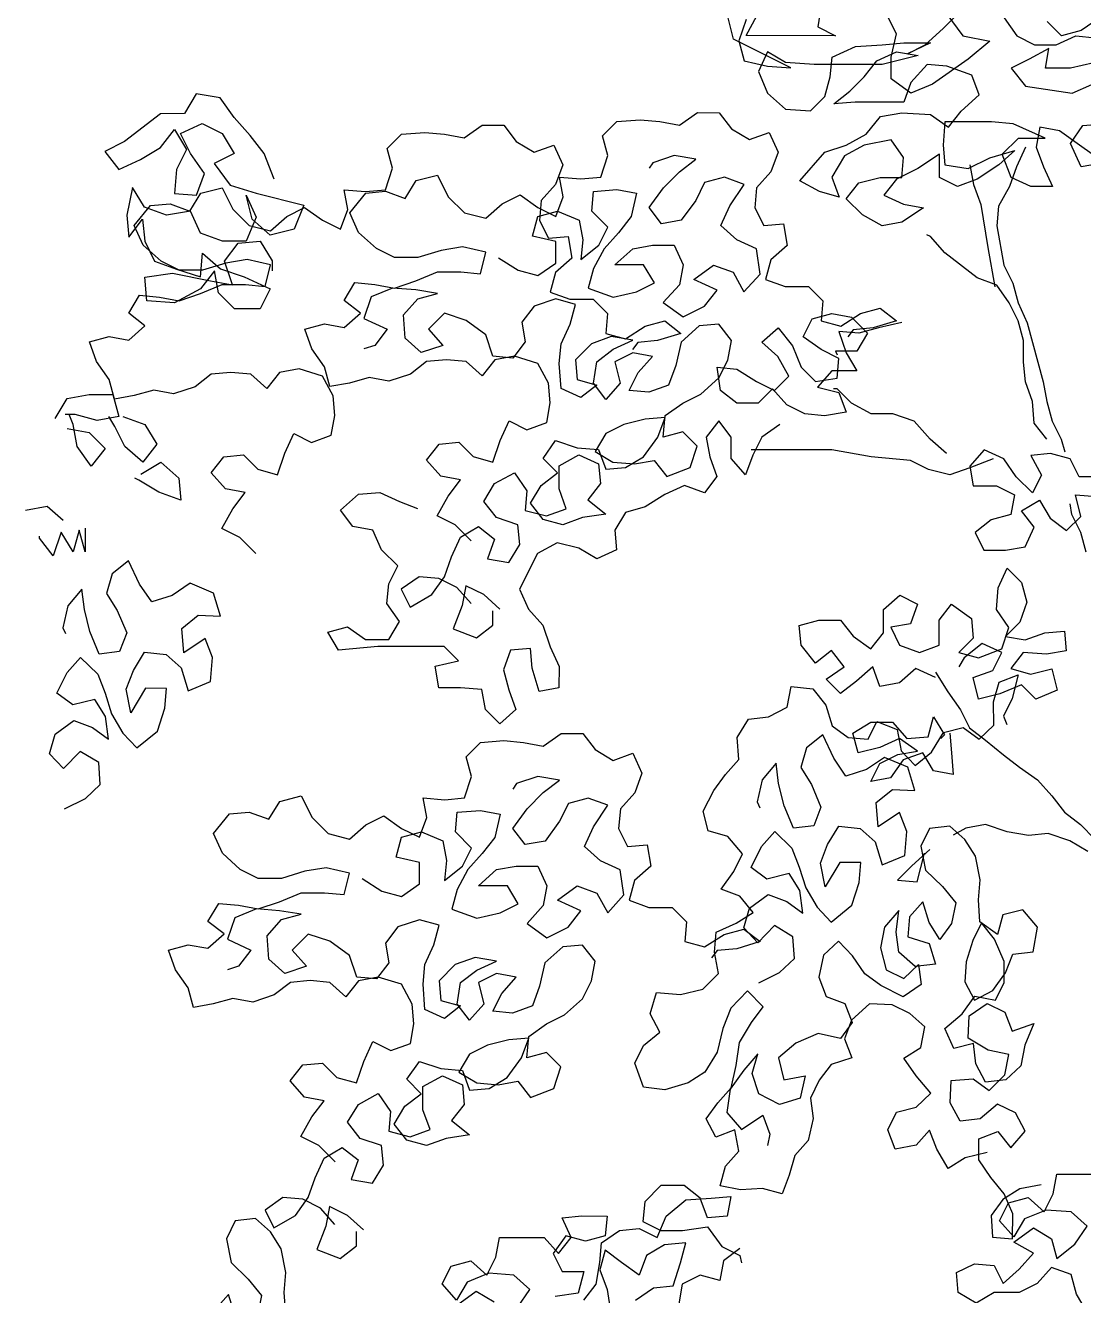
# Model space of a CAD drawing. Header units: millimetres. Extents: x 2002 to 2114, y 811 to 859.
# Drawn here: x 2019.053 to 2019.55, y 819.034 to 819.631 of the extents above; entities that cross this region are included whole.
import ezdxf

# ---------------------------------------------------------------- set-up
doc = ezdxf.new("R2010")
doc.units = ezdxf.units.MM
doc.header["$LTSCALE"] = 0.04
doc.layers.add('0_Architettonico', color=8, linetype='Continuous')

msp = doc.modelspace()

# ---------------------------------------------------------------- linework, layer by layer
at = {"layer": '0_Architettonico'}
for points in [[(2019.42647, 819.64115), (2019.42477, 819.6302), (2019.43319, 819.62599), (2019.39109, 819.62603), (2019.39615, 819.63528)], [(2019.3911, 819.6336), (2019.38772, 819.6235), (2019.39024, 819.61424), (2019.40118, 819.6117), (2019.41212, 819.61085), (2019.3852, 819.62435), (2019.38268, 819.63445)], [(2019.55858, 819.56694), (2019.54764, 819.57452), (2019.53839, 819.58127), (2019.52913, 819.58296), (2019.52743, 819.5737), (2019.53079, 819.56444), (2019.535, 819.55517), (2019.52489, 819.55518), (2019.51563, 819.5594), (2019.51144, 819.57035), (2019.51902, 819.57792), (2019.53165, 819.57791), (2019.5165, 819.58466), (2019.5064, 819.58551), (2019.48451, 819.58553), (2019.48366, 819.57458), (2019.48449, 819.56532), (2019.49543, 819.56363), (2019.50554, 819.56867), (2019.51733, 819.57203), (2019.50975, 819.5653), (2019.49964, 819.55857), (2019.49037, 819.55521), (2019.48196, 819.55943), (2019.48197, 819.57037), (2019.47186, 819.56365), (2019.46175, 819.55861), (2019.45585, 819.55103), (2019.46511, 819.54682), (2019.47437, 819.54512), (2019.46426, 819.5384), (2019.455, 819.53672), (2019.44574, 819.54178), (2019.43817, 819.54937), (2019.44407, 819.55694), (2019.45417, 819.55946), (2019.46428, 819.55945), (2019.46513, 819.56871), (2019.45924, 819.57713), (2019.44661, 819.57462), (2019.43734, 819.56957), (2019.43144, 819.55948), (2019.4348, 819.55021), (2019.42554, 819.55275), (2019.41629, 819.55781), (2019.42809, 819.57127), (2019.43819, 819.57462), (2019.44746, 819.57967), (2019.4542, 819.58808), (2019.46431, 819.58976), (2019.47778, 819.5889), (2019.48619, 819.583), (2019.49209, 819.59057), (2019.50052, 819.59814), (2019.49716, 819.60741), (2019.48537, 819.61163), (2019.47611, 819.61248), (2019.46853, 819.60406), (2019.46515, 819.59481), (2019.44242, 819.59483), (2019.43232, 819.59399), (2019.4399, 819.59988), (2019.44664, 819.60661), (2019.45254, 819.61418), (2019.46181, 819.61838), (2019.47191, 819.61669), (2019.45506, 819.6125), (2019.42307, 819.61253), (2019.4096, 819.61338), (2019.40119, 819.61844), (2019.39697, 819.60918), (2019.40117, 819.59907), (2019.40958, 819.59149), (2019.42137, 819.59064), (2019.42811, 819.59737), (2019.43064, 819.60662), (2019.43149, 819.61589), (2019.44244, 819.62093), (2019.45507, 819.62176), (2019.46518, 819.62259), (2019.47781, 819.62258), (2019.46686, 819.61754), (2019.47528, 819.62174), (2019.48371, 819.62931), (2019.49045, 819.63604)], [(2019.4854, 819.63604), (2019.49296, 819.62593), (2019.50559, 819.62339), (2019.49548, 819.61498), (2019.47863, 819.60321), (2019.46852, 819.59901), (2019.45927, 819.60576), (2019.45928, 819.61586), (2019.46181, 819.6268), (2019.45761, 819.63523)], [(2019.51234, 819.63433), (2019.51822, 819.62591), (2019.52664, 819.62169), (2019.53674, 819.62168), (2019.54601, 819.62588), (2019.55527, 819.62503)], [(2019.5881, 819.62332), (2019.57884, 819.6267), (2019.56706, 819.63007), (2019.55696, 819.63429), (2019.54853, 819.62841), (2019.53927, 819.62589), (2019.53254, 819.63263)], [(2019.55441, 819.61325), (2019.54347, 819.61073), (2019.53168, 819.61074), (2019.53337, 819.62), (2019.52411, 819.61496), (2019.51568, 819.61076), (2019.52241, 819.60233), (2019.5443, 819.59894), (2019.55356, 819.60314)], [(2019.16944, 819.55854), (2019.16475, 819.5707), (2019.15819, 819.57911), (2019.1507, 819.58752), (2019.14414, 819.59687), (2019.13292, 819.59873), (2019.12731, 819.58937), (2019.11609, 819.58936), (2019.09926, 819.57625), (2019.08991, 819.57156), (2019.09646, 819.56315), (2019.10675, 819.56784), (2019.1161, 819.57346), (2019.12264, 819.58188), (2019.12826, 819.57253), (2019.12359, 819.56317), (2019.12267, 819.55195), (2019.13296, 819.55102), (2019.13669, 819.56131), (2019.13014, 819.57066), (2019.12545, 819.58001), (2019.13574, 819.5847), (2019.14509, 819.58003), (2019.15072, 819.57068), (2019.14137, 819.566), (2019.14886, 819.55571), (2019.16102, 819.55198), (2019.18348, 819.54639), (2019.17881, 819.53516), (2019.16759, 819.53234), (2019.15916, 819.53982), (2019.15635, 819.55104), (2019.16103, 819.54076), (2019.15637, 819.52953), (2019.14514, 819.52952), (2019.13485, 819.53325), (2019.13016, 819.54353), (2019.11894, 819.54165), (2019.10864, 819.54539), (2019.10302, 819.55474), (2019.10023, 819.54164), (2019.10117, 819.53135), (2019.10771, 819.53977), (2019.10866, 819.52948), (2019.11334, 819.52013), (2019.12364, 819.5164), (2019.13487, 819.51267), (2019.13579, 819.52389), (2019.14422, 819.51642), (2019.15545, 819.51269), (2019.16761, 819.50709), (2019.16294, 819.49773), (2019.15078, 819.49772), (2019.14329, 819.50519), (2019.14141, 819.51548), (2019.13487, 819.50706), (2019.12272, 819.5005), (2019.10962, 819.50142), (2019.10867, 819.51264), (2019.12177, 819.51453), (2019.13954, 819.5108), (2019.14984, 819.50894), (2019.14608, 819.52016), (2019.15262, 819.52859), (2019.16291, 819.52953), (2019.16854, 819.52018), (2019.16854, 819.51551)], [(2019.26206, 819.38872), (2019.25449, 819.3963), (2019.24607, 819.40052), (2019.25113, 819.40978), (2019.25703, 819.41735), (2019.24777, 819.41904), (2019.24105, 819.42663), (2019.24695, 819.4342), (2019.25621, 819.43503), (2019.26294, 819.42829), (2019.2722, 819.42576), (2019.27557, 819.43586), (2019.27979, 819.44511), (2019.28821, 819.4409), (2019.29747, 819.44425), (2019.29916, 819.45351), (2019.29833, 819.46278), (2019.29329, 819.47204), (2019.28234, 819.47542), (2019.27308, 819.47374), (2019.26718, 819.46617), (2019.25961, 819.47291), (2019.25035, 819.47377), (2019.24109, 819.47293), (2019.2335, 819.46705), (2019.2234, 819.46369), (2019.21414, 819.46538), (2019.20488, 819.46286), (2019.19561, 819.46119), (2019.1931, 819.47045), (2019.18721, 819.47887), (2019.18385, 819.48814), (2019.19311, 819.49066), (2019.20237, 819.48896), (2019.20996, 819.49569), (2019.20239, 819.50159), (2019.20744, 819.51001), (2019.2167, 819.50916), (2019.22596, 819.50746), (2019.23607, 819.51082), (2019.24618, 819.51502), (2019.25712, 819.51501), (2019.26638, 819.51416), (2019.26892, 819.52426), (2019.25798, 819.5268), (2019.24787, 819.52513), (2019.23692, 819.52177), (2019.22598, 819.52178), (2019.21756, 819.52599), (2019.20915, 819.53358), (2019.20495, 819.54284), (2019.21253, 819.5521), (2019.2218, 819.55293), (2019.23105, 819.54956), (2019.23611, 819.55797), (2019.24622, 819.56049), (2019.25126, 819.55038), (2019.25883, 819.5428), (2019.26893, 819.54026), (2019.27652, 819.54699), (2019.28494, 819.55119), (2019.29335, 819.54529), (2019.30177, 819.54107), (2019.30514, 819.55033), (2019.30347, 819.55959), (2019.31357, 819.55874), (2019.32283, 819.55958), (2019.32621, 819.56968), (2019.32369, 819.57894), (2019.33043, 819.58567), (2019.34138, 819.5865), (2019.35064, 819.58565), (2019.3599, 819.58396), (2019.36833, 819.58984), (2019.37843, 819.58983), (2019.38432, 819.58225), (2019.39273, 819.57719), (2019.40199, 819.58055), (2019.4062, 819.57129), (2019.40282, 819.56203), (2019.39608, 819.55446), (2019.39523, 819.5452), (2019.39943, 819.53677), (2019.40869, 819.53761), (2019.41036, 819.5275), (2019.40278, 819.52077), (2019.40025, 819.51151), (2019.40951, 819.50814), (2019.42045, 819.50813), (2019.42718, 819.50139), (2019.42633, 819.49213), (2019.43559, 819.48959), (2019.44485, 819.49548), (2019.45412, 819.49799), (2019.46169, 819.49209), (2019.45074, 819.48874), (2019.44148, 819.4879), (2019.43895, 819.48454)], [(2019.55858, 819.5661), (2019.54847, 819.56442), (2019.54343, 819.57537), (2019.54933, 819.58378), (2019.5586, 819.58462)], [(2019.16091, 819.38278), (2019.15334, 819.39036), (2019.14493, 819.39458), (2019.14999, 819.40384), (2019.15589, 819.41141), (2019.14663, 819.4131), (2019.1399, 819.42069), (2019.1458, 819.42826), (2019.15506, 819.42909), (2019.16179, 819.42235), (2019.17105, 819.41981), (2019.17443, 819.42991), (2019.17864, 819.43917), (2019.18706, 819.43495), (2019.19632, 819.43831), (2019.19802, 819.44757), (2019.19718, 819.45684), (2019.19214, 819.4661), (2019.1812, 819.46948), (2019.17193, 819.4678), (2019.16603, 819.46023), (2019.15846, 819.46697), (2019.1492, 819.46782), (2019.13994, 819.46699), (2019.13236, 819.4611), (2019.12225, 819.45775), (2019.11299, 819.45944), (2019.10373, 819.45692), (2019.09447, 819.45525), (2019.09195, 819.46451), (2019.08606, 819.47293), (2019.0827, 819.4822), (2019.09197, 819.48472), (2019.10123, 819.48302), (2019.10881, 819.48975), (2019.10124, 819.49565), (2019.1063, 819.50407), (2019.11556, 819.50322), (2019.12482, 819.50152), (2019.13492, 819.50488), (2019.14503, 819.50908), (2019.15598, 819.50907), (2019.16524, 819.50822), (2019.16777, 819.51832), (2019.15683, 819.52086), (2019.14672, 819.51918), (2019.13578, 819.51583), (2019.12483, 819.51584), (2019.11641, 819.52005), (2019.108, 819.52764), (2019.1038, 819.5369), (2019.11139, 819.54616), (2019.12065, 819.54699), (2019.12991, 819.54362), (2019.13497, 819.55203), (2019.14507, 819.55455), (2019.15011, 819.54444), (2019.15768, 819.53685), (2019.16779, 819.53432), (2019.17537, 819.54105), (2019.18379, 819.54525), (2019.19221, 819.53935), (2019.20062, 819.53513), (2019.204, 819.54439), (2019.20232, 819.55365), (2019.21242, 819.5528), (2019.22169, 819.55363), (2019.22506, 819.56373), (2019.22255, 819.573), (2019.22929, 819.57973), (2019.24023, 819.58056), (2019.24949, 819.57971), (2019.25875, 819.57802), (2019.26718, 819.5839), (2019.27728, 819.58389), (2019.28317, 819.57631), (2019.29158, 819.57125), (2019.30085, 819.57461), (2019.30505, 819.56535), (2019.30167, 819.55609), (2019.29493, 819.54852), (2019.29408, 819.53926), (2019.29828, 819.53083), (2019.30754, 819.53167), (2019.30922, 819.52156), (2019.30163, 819.51483), (2019.2991, 819.50557), (2019.30836, 819.5022), (2019.3193, 819.50219), (2019.32603, 819.49545), (2019.32518, 819.48619), (2019.33444, 819.48365), (2019.34371, 819.48954), (2019.35297, 819.49205), (2019.36054, 819.48615), (2019.34959, 819.4828), (2019.34033, 819.48196), (2019.3378, 819.4786)], [(2019.52238, 819.57371), (2019.51817, 819.56445), (2019.51479, 819.55519), (2019.50973, 819.54593), (2019.50888, 819.53667), (2019.51223, 819.51815), (2019.51643, 819.50972), (2019.51895, 819.50046), (2019.52315, 819.4912), (2019.5307, 819.46341), (2019.53238, 819.45414), (2019.53489, 819.44488), (2019.5391, 819.43646), (2019.54077, 819.43056)], [(2019.27481, 819.52173), (2019.28406, 819.51583), (2019.29332, 819.5133), (2019.30175, 819.51918), (2019.30176, 819.52929), (2019.29082, 819.53182), (2019.29335, 819.54108), (2019.30261, 819.5436), (2019.31271, 819.53938), (2019.31439, 819.53012), (2019.31354, 819.52086), (2019.32196, 819.52758), (2019.32618, 819.536), (2019.31861, 819.54358), (2019.31946, 819.55284), (2019.33041, 819.55368), (2019.33967, 819.55198), (2019.33713, 819.54104), (2019.33123, 819.53347), (2019.32449, 819.5259), (2019.31943, 819.51664), (2019.31689, 819.50738), (2019.32868, 819.50316), (2019.33962, 819.50568), (2019.34805, 819.50988), (2019.343, 819.5183), (2019.32953, 819.51832), (2019.33796, 819.52588), (2019.34722, 819.52756), (2019.35732, 819.52755), (2019.36152, 819.51829), (2019.35983, 819.50903), (2019.35225, 819.50061), (2019.3615, 819.49387), (2019.37161, 819.49891), (2019.37751, 819.50648), (2019.36657, 819.51155), (2019.37584, 819.51827), (2019.3851, 819.5149), (2019.39014, 819.50563), (2019.39772, 819.51404), (2019.39605, 819.52583), (2019.38679, 819.53005), (2019.37922, 819.53679), (2019.38344, 819.54605), (2019.39018, 819.55615), (2019.38093, 819.55952), (2019.37166, 819.55701), (2019.36745, 819.54859), (2019.3607, 819.53933), (2019.35144, 819.53766), (2019.34555, 819.54524), (2019.3523, 819.5545), (2019.35988, 819.56207), (2019.36746, 819.56795), (2019.35736, 819.56965), (2019.34726, 819.56629), (2019.34557, 819.56376)], [(2019.49628, 819.56531), (2019.49795, 819.55605), (2019.50131, 819.54678), (2019.50466, 819.52657), (2019.50801, 819.50805)], [(2019.53236, 819.43646), (2019.52647, 819.44405), (2019.52564, 819.45415), (2019.52228, 819.46341), (2019.52145, 819.47268), (2019.52146, 819.48278), (2019.51894, 819.49204), (2019.51474, 819.50046), (2019.50885, 819.50889), (2019.4996, 819.51227), (2019.48445, 819.52407), (2019.47772, 819.53165), (2019.47604, 819.53249)], [(2019.26203, 819.35925), (2019.2553, 819.36684), (2019.24689, 819.37105), (2019.23763, 819.3719), (2019.2292, 819.36602), (2019.2334, 819.35759), (2019.24351, 819.36348), (2019.24941, 819.37189), (2019.25279, 819.38115), (2019.25701, 819.39041), (2019.26543, 819.39545), (2019.273, 819.38955), (2019.26963, 819.38029), (2019.27973, 819.3786), (2019.28479, 819.38702), (2019.28396, 819.39628), (2019.27386, 819.39965), (2019.26797, 819.40724), (2019.27303, 819.41565), (2019.28229, 819.42069), (2019.28818, 819.41227), (2019.28733, 819.40301), (2019.29743, 819.40047), (2019.30669, 819.40383), (2019.30334, 819.4131), (2019.30335, 819.42404), (2019.31261, 819.42909), (2019.32187, 819.42487), (2019.3227, 819.41561), (2019.3168, 819.40803), (2019.32521, 819.40129), (2019.31427, 819.39962), (2019.305, 819.39626), (2019.29574, 819.39879), (2019.28986, 819.40637), (2019.29492, 819.41479), (2019.3025, 819.42068), (2019.29577, 819.42742), (2019.30167, 819.43583), (2019.31177, 819.43245), (2019.32187, 819.4316), (2019.32523, 819.42234), (2019.3345, 819.42317), (2019.34292, 819.42822), (2019.34966, 819.43747), (2019.35304, 819.44673), (2019.34378, 819.4459), (2019.33367, 819.44338), (2019.32525, 819.43918), (2019.32019, 819.43076), (2019.3286, 819.4257), (2019.33871, 819.42485), (2019.34797, 819.42653), (2019.35386, 819.41895), (2019.36481, 819.42314), (2019.36818, 819.43324), (2019.36145, 819.43999), (2019.35219, 819.43747), (2019.35304, 819.44757), (2019.36147, 819.45346), (2019.36989, 819.45766), (2019.37831, 819.46523), (2019.38253, 819.47364), (2019.38422, 819.4829), (2019.37834, 819.49049), (2019.36908, 819.48965), (2019.36065, 819.48208), (2019.35811, 819.47114), (2019.35474, 819.46188), (2019.34547, 819.45852), (2019.33621, 819.45937), (2019.34043, 819.46779), (2019.34717, 819.47536), (2019.33791, 819.47705), (2019.32949, 819.47285), (2019.33201, 819.46275), (2019.32526, 819.45517), (2019.31938, 819.46276), (2019.32107, 819.47286), (2019.32865, 819.47875), (2019.33792, 819.48295), (2019.32782, 819.48464), (2019.31855, 819.48128), (2019.31097, 819.47371), (2019.3118, 819.46445), (2019.32106, 819.46191), (2019.31348, 819.45603), (2019.30422, 819.46025), (2019.30339, 819.47203), (2019.30424, 819.48129), (2019.30846, 819.49055), (2019.31099, 819.49981), (2019.30173, 819.50234), (2019.29163, 819.49899), (2019.28573, 819.49141), (2019.2874, 819.48215), (2019.2815, 819.47458), (2019.27224, 819.47543), (2019.26888, 819.48554), (2019.25963, 819.49228), (2019.24953, 819.49566), (2019.24194, 819.48809), (2019.24867, 819.4805), (2019.23857, 819.47714), (2019.23099, 819.48389), (2019.23016, 819.49483), (2019.2369, 819.5024), (2019.24617, 819.50492), (2019.23607, 819.50661), (2019.22512, 819.50747), (2019.21502, 819.50327), (2019.21164, 819.49317), (2019.22258, 819.4881), (2019.21668, 819.48053), (2019.21163, 819.47885)], [(2019.46421, 819.49125), (2019.45327, 819.48873), (2019.444, 819.48622), (2019.43474, 819.48707), (2019.4381, 819.47696), (2019.44315, 819.46854), (2019.43136, 819.46855), (2019.42462, 819.46098), (2019.43472, 819.45844), (2019.43808, 819.44918), (2019.42797, 819.4475), (2019.41871, 819.44835), (2019.4103, 819.45257), (2019.40357, 819.46015), (2019.39683, 819.45342), (2019.38672, 819.45343), (2019.37915, 819.45933), (2019.37748, 819.47028), (2019.38674, 819.46943), (2019.39599, 819.46353), (2019.40441, 819.45931), (2019.41115, 819.46604), (2019.40611, 819.47531), (2019.39854, 819.48205), (2019.40612, 819.48878), (2019.41285, 819.48035), (2019.41705, 819.47025), (2019.42378, 819.4635), (2019.43388, 819.46518), (2019.43473, 819.47444), (2019.42632, 819.47866), (2019.4179, 819.48456), (2019.42212, 819.49297), (2019.43138, 819.49549), (2019.44064, 819.4938), (2019.44821, 819.48621), (2019.44315, 819.4778), (2019.43305, 819.47781), (2019.43389, 819.47612)], [(2019.48521, 819.42977), (2019.47764, 819.43651), (2019.47007, 819.44494), (2019.45997, 819.44832), (2019.44986, 819.44832), (2019.44061, 819.45338), (2019.43388, 819.46013), (2019.43219, 819.46013)], [(2019.06664, 819.44619), (2019.07224, 819.45555), (2019.08253, 819.45743), (2019.09376, 819.45744), (2019.09657, 819.44715), (2019.08628, 819.44527), (2019.07599, 819.44807), (2019.07131, 819.44806)], [(2019.07225, 819.44151), (2019.08255, 819.43965), (2019.09004, 819.43218), (2019.0835, 819.42375), (2019.07694, 819.4331), (2019.07506, 819.44339), (2019.07318, 819.44806)], [(2019.09844, 819.44715), (2019.10874, 819.44342), (2019.11436, 819.43407), (2019.10782, 819.42564), (2019.09939, 819.43312), (2019.0947, 819.44247), (2019.09189, 819.44715)], [(2019.40692, 819.44331), (2019.3985, 819.43743), (2019.39428, 819.42901), (2019.3909, 819.41975), (2019.38417, 819.42734), (2019.38418, 819.43744), (2019.3783, 819.44502), (2019.3724, 819.43745), (2019.37407, 819.42819), (2019.37743, 819.41892), (2019.37153, 819.41135), (2019.36227, 819.41473), (2019.35301, 819.41053), (2019.34374, 819.40464), (2019.33448, 819.40212), (2019.32942, 819.39371), (2019.33025, 819.38445), (2019.32099, 819.38025), (2019.31257, 819.38531), (2019.30247, 819.38784), (2019.2932, 819.3828), (2019.28477, 819.36597), (2019.28897, 819.3567), (2019.2957, 819.34912), (2019.29906, 819.33901), (2019.30326, 819.32975), (2019.30325, 819.31964), (2019.29399, 819.31797), (2019.29063, 819.32892), (2019.2898, 819.33818), (2019.28053, 819.33735), (2019.27716, 819.32809), (2019.27968, 819.31882), (2019.28303, 819.30956), (2019.27545, 819.30283), (2019.26872, 819.30957), (2019.26705, 819.31884), (2019.25694, 819.31969), (2019.24684, 819.3197), (2019.24517, 819.3298), (2019.25611, 819.33232), (2019.24938, 819.33906), (2019.21823, 819.33909), (2019.19971, 819.33742), (2019.19467, 819.34584), (2019.20393, 819.34836), (2019.21234, 819.34246), (2019.22329, 819.34245), (2019.22835, 819.35086), (2019.22246, 819.35929), (2019.22331, 819.36855), (2019.22753, 819.37696), (2019.21996, 819.38455), (2019.21576, 819.39381), (2019.2065, 819.39551), (2019.20061, 819.40309), (2019.20904, 819.41066), (2019.21914, 819.41149), (2019.2284, 819.40727), (2019.23681, 819.4039)], [(2019.50709, 819.42722), (2019.49615, 819.42302), (2019.48688, 819.41967), (2019.47678, 819.4222), (2019.46837, 819.42642), (2019.44984, 819.42812), (2019.43133, 819.4315), (2019.39344, 819.43154)], [(2019.5576, 819.41876), (2019.5475, 819.41877), (2019.5433, 819.42719), (2019.53404, 819.42973), (2019.52478, 819.42889), (2019.52982, 819.41963), (2019.5256, 819.41121), (2019.51803, 819.4188), (2019.51215, 819.42722), (2019.50289, 819.43144), (2019.49615, 819.42387), (2019.49782, 819.4146), (2019.50877, 819.41459), (2019.51718, 819.41038), (2019.51549, 819.40112), (2019.50623, 819.3986), (2019.49864, 819.39271), (2019.50285, 819.38429), (2019.51295, 819.38428), (2019.52221, 819.38596), (2019.52643, 819.39521), (2019.52054, 819.4028), (2019.52897, 819.40784), (2019.53401, 819.39942), (2019.54158, 819.39352), (2019.54832, 819.40024), (2019.54581, 819.41035), (2019.55591, 819.4095)], [(2019.10689, 819.42003), (2019.11624, 819.42565), (2019.12466, 819.41818), (2019.12561, 819.40789), (2019.11531, 819.41162), (2019.10595, 819.41722), (2019.10408, 819.41816)], [(2019.55083, 819.3834), (2019.54832, 819.39267), (2019.54412, 819.40109), (2019.54328, 819.40614)], [(2019.05264, 819.40314), (2019.06293, 819.40502), (2019.07042, 819.39848)], [(2019.08072, 819.39475), (2019.08073, 819.38352), (2019.07791, 819.39381), (2019.07511, 819.38352), (2019.06949, 819.39287), (2019.06576, 819.38164), (2019.0592, 819.39005), (2019.0592, 819.39099)], [(2019.07098, 819.26284), (2019.08082, 819.26772), (2019.08776, 819.27434), (2019.08707, 819.2846), (2019.07842, 819.28982), (2019.0706, 819.28175), (2019.06398, 819.2887), (2019.0666, 819.29794), (2019.07543, 819.30441), (2019.08423, 819.30106), (2019.09172, 819.29556), (2019.0903, 819.30625), (2019.08527, 819.3142), (2019.07487, 819.31163), (2019.06738, 819.31714), (2019.07231, 819.32694), (2019.07854, 819.334), (2019.0866, 819.32618), (2019.09004, 819.31722), (2019.09305, 819.30754), (2019.09837, 819.29843), (2019.10499, 819.29148), (2019.11469, 819.29939), (2019.11818, 819.31007), (2019.11893, 819.31945), (2019.10911, 819.31948), (2019.10215, 819.30795), (2019.10001, 819.31907), (2019.10336, 819.32787), (2019.10858, 819.33652), (2019.11868, 819.33534), (2019.12574, 819.32911), (2019.12903, 819.31827), (2019.13959, 819.32272), (2019.14048, 819.33398), (2019.13704, 819.34294), (2019.12706, 819.33618), (2019.12608, 819.34759), (2019.13375, 819.35378), (2019.14429, 819.35332), (2019.141, 819.36415), (2019.13004, 819.3688), (2019.12165, 819.36305), (2019.11196, 819.36004), (2019.10621, 819.36844), (2019.10104, 819.37942), (2019.09337, 819.37323), (2019.09075, 819.364), (2019.09578, 819.35605), (2019.10023, 819.34549), (2019.09688, 819.33669), (2019.08735, 819.33556), (2019.0829, 819.34612), (2019.08033, 819.35652), (2019.0792, 819.36605), (2019.07254, 819.35827), (2019.0702, 819.34788), (2019.07149, 819.34514)], [(2019.48006, 819.32453), (2019.4708, 819.32875), (2019.46322, 819.32202), (2019.45396, 819.32035), (2019.4506, 819.32961), (2019.44301, 819.32288), (2019.43543, 819.317), (2019.4287, 819.32374), (2019.43713, 819.32962), (2019.43124, 819.33721), (2019.42366, 819.33132), (2019.41693, 819.33975), (2019.41609, 819.34901), (2019.42536, 819.35153), (2019.43546, 819.35152), (2019.44135, 819.34393), (2019.44976, 819.33803), (2019.45566, 819.3456), (2019.45567, 819.35655), (2019.46326, 819.36328), (2019.47167, 819.35906), (2019.4683, 819.3498), (2019.45903, 819.34813), (2019.46323, 819.3397), (2019.47249, 819.33633), (2019.48176, 819.33969), (2019.48177, 819.35147), (2019.48767, 819.35905), (2019.49692, 819.3523), (2019.49776, 819.34304), (2019.49101, 819.33631), (2019.50027, 819.33378), (2019.51122, 819.33798), (2019.5146, 819.34808), (2019.50871, 819.3565), (2019.50956, 819.3666), (2019.51378, 819.37586), (2019.52051, 819.36912), (2019.52303, 819.35986), (2019.51965, 819.3506), (2019.51291, 819.34387), (2019.52217, 819.34218), (2019.53144, 819.34554), (2019.5407, 819.34637), (2019.54153, 819.33711), (2019.53227, 819.33543), (2019.52132, 819.33628), (2019.51542, 819.32871), (2019.52468, 819.32618), (2019.53479, 819.32869), (2019.5373, 819.31859), (2019.5272, 819.31439), (2019.52047, 819.32113), (2019.51036, 819.31693), (2019.50026, 819.31441), (2019.49774, 819.32452), (2019.507, 819.32788), (2019.51122, 819.33629), (2019.50196, 819.34051), (2019.49354, 819.33378), (2019.49101, 819.32958)], [(2019.2755, 819.35671), (2019.26793, 819.36346), (2019.25951, 819.36767), (2019.25782, 819.35841), (2019.2536, 819.34747), (2019.26454, 819.34325), (2019.27213, 819.34914), (2019.27213, 819.35588)], [(2019.50441, 819.1015), (2019.49401, 819.09893), (2019.48605, 819.0939), (2019.48073, 819.10301), (2019.47729, 819.11197), (2019.47106, 819.10491), (2019.4611, 819.10306), (2019.45765, 819.11202), (2019.46172, 819.12039), (2019.47097, 819.12267), (2019.47792, 819.12929), (2019.47101, 819.1374), (2019.46525, 819.14579), (2019.47321, 819.15082), (2019.47511, 819.16049), (2019.46805, 819.16672), (2019.45969, 819.17078), (2019.44915, 819.17125), (2019.44061, 819.16362), (2019.43727, 819.15482), (2019.44071, 819.14586), (2019.43103, 819.14285), (2019.42552, 819.13536), (2019.42145, 819.12699), (2019.42258, 819.11746), (2019.42024, 819.10707), (2019.41402, 819.10001), (2019.41139, 819.09078), (2019.40805, 819.08198), (2019.39881, 819.0846), (2019.38856, 819.08391), (2019.37889, 819.08581), (2019.38152, 819.09504), (2019.38774, 819.1021), (2019.38589, 819.11207), (2019.37693, 819.10863), (2019.37233, 819.11731), (2019.37784, 819.1248), (2019.38407, 819.13186), (2019.38641, 819.14225), (2019.38802, 819.15307), (2019.39368, 819.16244), (2019.39919, 819.16994), (2019.39184, 819.17732), (2019.38403, 819.16925), (2019.38025, 819.15974), (2019.37747, 819.14862), (2019.37182, 819.13925), (2019.36386, 819.13422), (2019.35302, 819.13093), (2019.34292, 819.13211), (2019.33891, 819.14339), (2019.34297, 819.15175), (2019.35064, 819.15794), (2019.34604, 819.16661), (2019.3491, 819.17657), (2019.36036, 819.17567), (2019.37077, 819.17824), (2019.37815, 819.18559), (2019.3763, 819.19555), (2019.37705, 819.20494), (2019.38644, 819.2091), (2019.3944, 819.21413), (2019.38821, 819.2218), (2019.37941, 819.22515), (2019.38535, 819.23336), (2019.38942, 819.24172), (2019.38251, 819.24983), (2019.37328, 819.25245), (2019.37099, 819.2617), (2019.37593, 819.2715), (2019.38143, 819.279), (2019.38766, 819.28606), (2019.38697, 819.29631), (2019.39219, 819.30496), (2019.40172, 819.30609), (2019.4104, 819.31069), (2019.4123, 819.32035), (2019.4224, 819.31917), (2019.42859, 819.3115), (2019.4316, 819.30182), (2019.43909, 819.29631), (2019.44847, 819.29557), (2019.45254, 819.30393), (2019.46206, 819.30015), (2019.46391, 819.29018), (2019.47053, 819.28323), (2019.4782, 819.28942), (2019.48386, 819.29879), (2019.49311, 819.30108), (2019.5006, 819.29557), (2019.50755, 819.30219), (2019.50729, 819.31317), (2019.50991, 819.3224), (2019.51887, 819.32584), (2019.5161, 819.31473), (2019.51204, 819.30637), (2019.51361, 819.30247)], [(2019.48006, 819.32706), (2019.48595, 819.31779), (2019.49183, 819.30937), (2019.49603, 819.30095), (2019.50361, 819.29504), (2019.51202, 819.2883), (2019.51959, 819.2824), (2019.528, 819.2765), (2019.53473, 819.26892), (2019.54062, 819.26133), (2019.54819, 819.25543), (2019.55492, 819.24869)], [(2019.48677, 819.29843), (2019.4876, 819.28917), (2019.48844, 819.27906), (2019.47918, 819.28075), (2019.47413, 819.28918), (2019.46487, 819.28582), (2019.45897, 819.27741), (2019.4497, 819.27573), (2019.45392, 819.28415), (2019.46235, 819.28835), (2019.47161, 819.29002), (2019.46319, 819.29592), (2019.45393, 819.29172), (2019.44382, 819.28921), (2019.44131, 819.29847), (2019.44973, 819.30351), (2019.45983, 819.3035), (2019.46656, 819.29592), (2019.47667, 819.29675), (2019.4792, 819.30601), (2019.48424, 819.29759), (2019.48256, 819.29591)], [(2019.19805, 819.09713), (2019.19048, 819.10471), (2019.18206, 819.10893), (2019.18712, 819.11819), (2019.19303, 819.12576), (2019.18377, 819.12745), (2019.17704, 819.13503), (2019.18294, 819.14261), (2019.1922, 819.14344), (2019.19893, 819.1367), (2019.20819, 819.13416), (2019.21156, 819.14426), (2019.21578, 819.15352), (2019.2242, 819.1493), (2019.23346, 819.15266), (2019.23515, 819.16192), (2019.23432, 819.17118), (2019.22928, 819.18045), (2019.21834, 819.18383), (2019.20907, 819.18215), (2019.20317, 819.17458), (2019.1956, 819.18132), (2019.18634, 819.18217), (2019.17708, 819.18134), (2019.1695, 819.17545), (2019.15939, 819.1721), (2019.15013, 819.17379), (2019.14087, 819.17127), (2019.1316, 819.1696), (2019.12909, 819.17886), (2019.1232, 819.18728), (2019.11984, 819.19655), (2019.12911, 819.19906), (2019.13837, 819.19737), (2019.14595, 819.2041), (2019.13838, 819.21), (2019.14344, 819.21842), (2019.1527, 819.21757), (2019.16196, 819.21587), (2019.17206, 819.21923), (2019.18217, 819.22343), (2019.19311, 819.22342), (2019.20238, 819.22257), (2019.20491, 819.23267), (2019.19397, 819.23521), (2019.18386, 819.23353), (2019.17291, 819.23018), (2019.16197, 819.23019), (2019.15355, 819.2344), (2019.14514, 819.24199), (2019.14094, 819.25125), (2019.14853, 819.26051), (2019.15779, 819.26134), (2019.16705, 819.25796), (2019.17211, 819.26638), (2019.18221, 819.2689), (2019.18725, 819.25879), (2019.19482, 819.2512), (2019.20492, 819.24867), (2019.21251, 819.2554), (2019.22093, 819.2596), (2019.22935, 819.2537), (2019.23776, 819.24948), (2019.24114, 819.25874), (2019.23946, 819.268), (2019.24956, 819.26715), (2019.25883, 819.26798), (2019.2622, 819.27808), (2019.25969, 819.28735), (2019.26643, 819.29408), (2019.27737, 819.29491), (2019.28663, 819.29406), (2019.29589, 819.29237), (2019.30432, 819.29825), (2019.31442, 819.29824), (2019.32031, 819.29066), (2019.32872, 819.2856), (2019.33799, 819.28896), (2019.34219, 819.27969), (2019.33881, 819.27044), (2019.33207, 819.26287), (2019.33122, 819.25361), (2019.33542, 819.24518), (2019.34468, 819.24602), (2019.34636, 819.23591), (2019.33877, 819.22918), (2019.33624, 819.21992), (2019.3455, 819.21655), (2019.35644, 819.21654), (2019.36317, 819.2098), (2019.36232, 819.20054), (2019.37158, 819.198), (2019.38085, 819.20389), (2019.39011, 819.2064), (2019.39768, 819.2005), (2019.38673, 819.19715), (2019.37747, 819.19631), (2019.37494, 819.19295)], [(2019.39705, 819.18106), (2019.40688, 819.18594), (2019.41383, 819.19257), (2019.41314, 819.20282), (2019.40449, 819.20804), (2019.39667, 819.19998), (2019.39005, 819.20692), (2019.39267, 819.21616), (2019.4015, 819.22263), (2019.41029, 819.21929), (2019.41779, 819.21378), (2019.41637, 819.22447), (2019.41134, 819.23242), (2019.40094, 819.22985), (2019.39344, 819.23536), (2019.39838, 819.24516), (2019.40461, 819.25222), (2019.41267, 819.2444), (2019.41611, 819.23544), (2019.41912, 819.22576), (2019.42444, 819.21665), (2019.43106, 819.2097), (2019.44076, 819.21762), (2019.44425, 819.22829), (2019.445, 819.23768), (2019.43518, 819.2377), (2019.42822, 819.22617), (2019.42608, 819.23729), (2019.42943, 819.24609), (2019.43465, 819.25474), (2019.44475, 819.25356), (2019.45181, 819.24733), (2019.4551, 819.23649), (2019.46565, 819.24094), (2019.46655, 819.2522), (2019.46311, 819.26116), (2019.45313, 819.2544), (2019.45215, 819.26581), (2019.45982, 819.272), (2019.47036, 819.27154), (2019.46707, 819.28238), (2019.4561, 819.28703), (2019.44771, 819.28127), (2019.43803, 819.27827), (2019.43228, 819.28666), (2019.42711, 819.29765), (2019.41944, 819.29146), (2019.41682, 819.28222), (2019.42185, 819.27427), (2019.4263, 819.26372), (2019.42295, 819.25492), (2019.41342, 819.25379), (2019.40897, 819.26434), (2019.4064, 819.27474), (2019.40527, 819.28428), (2019.39861, 819.2765), (2019.39627, 819.26611), (2019.39756, 819.26336)], [(2019.2108, 819.23014), (2019.22006, 819.22424), (2019.22932, 819.22171), (2019.23774, 819.22759), (2019.23775, 819.23769), (2019.22681, 819.24023), (2019.22934, 819.24949), (2019.2386, 819.25201), (2019.2487, 819.24779), (2019.25038, 819.23852), (2019.24953, 819.22926), (2019.25795, 819.23599), (2019.26217, 819.24441), (2019.2546, 819.25199), (2019.25545, 819.26125), (2019.2664, 819.26208), (2019.27566, 819.26039), (2019.27312, 819.24945), (2019.26722, 819.24188), (2019.26048, 819.23431), (2019.25542, 819.22505), (2019.25288, 819.21579), (2019.26467, 819.21157), (2019.27562, 819.21409), (2019.28404, 819.21829), (2019.27899, 819.22671), (2019.26552, 819.22672), (2019.27395, 819.23429), (2019.28321, 819.23597), (2019.29332, 819.23596), (2019.29752, 819.22669), (2019.29582, 819.21743), (2019.28824, 819.20902), (2019.29749, 819.20228), (2019.3076, 819.20732), (2019.3135, 819.21489), (2019.30256, 819.21995), (2019.31183, 819.22668), (2019.32109, 819.2233), (2019.32613, 819.21404), (2019.33372, 819.22245), (2019.33204, 819.23424), (2019.32279, 819.23846), (2019.31521, 819.2452), (2019.31943, 819.25446), (2019.32618, 819.26455), (2019.31692, 819.26793), (2019.30766, 819.26541), (2019.30344, 819.257), (2019.29669, 819.24774), (2019.28743, 819.24607), (2019.28154, 819.25365), (2019.28829, 819.26291), (2019.29587, 819.27048), (2019.30346, 819.27636), (2019.29335, 819.27806), (2019.28325, 819.2747), (2019.28156, 819.27217)], [(2019.52964, 819.08627), (2019.51967, 819.08442), (2019.51171, 819.07939), (2019.50621, 819.0719), (2019.5069, 819.06164), (2019.51628, 819.06089), (2019.51646, 819.07259), (2019.5123, 819.08199), (2019.50611, 819.08966), (2019.50036, 819.09805), (2019.50038, 819.10786), (2019.50934, 819.11131), (2019.51553, 819.10364), (2019.5222, 819.11142), (2019.5176, 819.12009), (2019.50923, 819.12416), (2019.50113, 819.11725), (2019.4916, 819.11612), (2019.487, 819.12479), (2019.48746, 819.13533), (2019.49772, 819.13603), (2019.50521, 819.13052), (2019.51259, 819.13786), (2019.5145, 819.14753), (2019.50483, 819.14944), (2019.49546, 819.15509), (2019.49592, 819.16563), (2019.50431, 819.17139), (2019.51267, 819.16732), (2019.51611, 819.15836), (2019.52623, 819.16209), (2019.52202, 819.15184), (2019.52011, 819.14218), (2019.51316, 819.13555), (2019.50363, 819.13442), (2019.49903, 819.1431), (2019.4979, 819.15263), (2019.48866, 819.15035), (2019.4845, 819.15974), (2019.4926, 819.16665), (2019.49854, 819.17487), (2019.50821, 819.17296), (2019.51228, 819.18133), (2019.5123, 819.19115), (2019.50786, 819.2017), (2019.50167, 819.20937), (2019.4976, 819.201), (2019.49454, 819.19105), (2019.4938, 819.18167), (2019.49839, 819.17299), (2019.50707, 819.17759), (2019.51301, 819.1858), (2019.51635, 819.1946), (2019.52589, 819.19573), (2019.52794, 819.20727), (2019.52103, 819.21538), (2019.51178, 819.21309), (2019.50916, 819.20386), (2019.50095, 819.2098), (2019.50025, 819.22006), (2019.501, 819.22944), (2019.49886, 819.24056), (2019.49383, 819.24852), (2019.48677, 819.25475), (2019.47724, 819.25362), (2019.47317, 819.24525), (2019.47531, 819.23413), (2019.48338, 819.22631), (2019.48956, 819.21864), (2019.48766, 819.20897), (2019.48215, 819.20148), (2019.47712, 819.20943), (2019.47411, 819.21912), (2019.46789, 819.21206), (2019.46714, 819.20267), (2019.47709, 819.19961), (2019.4801, 819.18993), (2019.47057, 819.1888), (2019.46279, 819.19547), (2019.46166, 819.205), (2019.46284, 819.2151), (2019.45618, 819.20732), (2019.45428, 819.19765), (2019.45685, 819.18725), (2019.46521, 819.18319), (2019.47216, 819.18981), (2019.47329, 819.18028), (2019.4649, 819.17452), (2019.45437, 819.17989), (2019.44688, 819.1854), (2019.44113, 819.19379), (2019.4345, 819.20074), (2019.42755, 819.19412), (2019.42522, 819.18373), (2019.42866, 819.17477), (2019.43746, 819.17142), (2019.4409, 819.16246), (2019.43539, 819.15497), (2019.425, 819.1573), (2019.41445, 819.15286), (2019.40634, 819.14595), (2019.40891, 819.13554), (2019.41888, 819.13739), (2019.41654, 819.12701), (2019.40686, 819.124), (2019.39706, 819.12893), (2019.39405, 819.13862), (2019.39667, 819.14785), (2019.39001, 819.14007), (2019.38363, 819.13114), (2019.38202, 819.12031), (2019.38893, 819.11221), (2019.39891, 819.11897), (2019.40235, 819.11001), (2019.40118, 819.10481)], [(2019.55155, 819.2428), (2019.54313, 819.24786), (2019.53303, 819.25124), (2019.52377, 819.2504), (2019.51367, 819.2521), (2019.50357, 819.25547), (2019.49431, 819.2538), (2019.48841, 819.25044)], [(2019.47746, 819.24371), (2019.46903, 819.23614), (2019.46229, 819.22941), (2019.47155, 819.22856), (2019.47493, 819.24203)], [(2019.19802, 819.06766), (2019.1913, 819.07524), (2019.18288, 819.07946), (2019.17362, 819.08031), (2019.16519, 819.07443), (2019.1694, 819.066), (2019.17951, 819.07189), (2019.18541, 819.0803), (2019.18878, 819.08956), (2019.193, 819.09882), (2019.20142, 819.10386), (2019.209, 819.09796), (2019.20562, 819.0887), (2019.21572, 819.08701), (2019.22078, 819.09542), (2019.21995, 819.10469), (2019.20985, 819.10806), (2019.20396, 819.11565), (2019.20902, 819.12406), (2019.21829, 819.1291), (2019.22417, 819.12068), (2019.22332, 819.11142), (2019.23342, 819.10888), (2019.24269, 819.11224), (2019.23933, 819.12151), (2019.23934, 819.13245), (2019.2486, 819.13749), (2019.25786, 819.13328), (2019.25869, 819.12401), (2019.25279, 819.11644), (2019.26121, 819.1097), (2019.25026, 819.10803), (2019.241, 819.10467), (2019.23174, 819.1072), (2019.22585, 819.11478), (2019.23091, 819.1232), (2019.23849, 819.12908), (2019.23176, 819.13583), (2019.23766, 819.14424), (2019.24776, 819.14086), (2019.25787, 819.14001), (2019.26123, 819.13075), (2019.27049, 819.13158), (2019.27891, 819.13663), (2019.28566, 819.14588), (2019.28903, 819.15514), (2019.27977, 819.1543), (2019.26966, 819.15179), (2019.26124, 819.14759), (2019.25618, 819.13917), (2019.2646, 819.13411), (2019.2747, 819.13326), (2019.28396, 819.13494), (2019.28985, 819.12735), (2019.3008, 819.13155), (2019.30417, 819.14165), (2019.29744, 819.1484), (2019.28818, 819.14588), (2019.28903, 819.15598), (2019.29746, 819.16187), (2019.30588, 819.16607), (2019.31431, 819.17364), (2019.31852, 819.18205), (2019.32022, 819.19131), (2019.31433, 819.1989), (2019.30507, 819.19806), (2019.29664, 819.19049), (2019.29411, 819.17955), (2019.29073, 819.17029), (2019.28147, 819.16693), (2019.2722, 819.16778), (2019.27642, 819.1762), (2019.28316, 819.18377), (2019.2739, 819.18546), (2019.26548, 819.18126), (2019.268, 819.17115), (2019.26126, 819.16358), (2019.25537, 819.17117), (2019.25706, 819.18127), (2019.26465, 819.18715), (2019.27391, 819.19135), (2019.26381, 819.19305), (2019.25454, 819.18969), (2019.24696, 819.18212), (2019.24779, 819.17286), (2019.25705, 819.17032), (2019.24947, 819.16444), (2019.24021, 819.16865), (2019.23938, 819.18044), (2019.24023, 819.1897), (2019.24445, 819.19896), (2019.24698, 819.20822), (2019.23773, 819.21075), (2019.22762, 819.20739), (2019.22172, 819.19982), (2019.22339, 819.19056), (2019.21749, 819.18299), (2019.20823, 819.18384), (2019.20487, 819.19394), (2019.19562, 819.20069), (2019.18552, 819.20406), (2019.17794, 819.19649), (2019.18466, 819.18891), (2019.17456, 819.18555), (2019.16699, 819.19229), (2019.16615, 819.20324), (2019.1729, 819.21081), (2019.18216, 819.21333), (2019.17206, 819.21502), (2019.16111, 819.21587), (2019.15101, 819.21167), (2019.14763, 819.20157), (2019.15857, 819.19651), (2019.15267, 819.18894), (2019.14762, 819.18726)], [(2019.55135, 819.02643), (2019.54631, 819.03485), (2019.54379, 819.04411), (2019.53453, 819.04749), (2019.52779, 819.03992), (2019.51937, 819.03572), (2019.50758, 819.03573), (2019.49915, 819.03068), (2019.49074, 819.03574), (2019.48991, 819.04501), (2019.49833, 819.04921), (2019.50759, 819.04836), (2019.51179, 819.03993), (2019.51938, 819.04666), (2019.52612, 819.05423), (2019.51686, 819.05929), (2019.52613, 819.06602), (2019.53454, 819.06096), (2019.53706, 819.0517), (2019.54549, 819.05842), (2019.55139, 819.06684), (2019.54382, 819.07358), (2019.53203, 819.07443), (2019.52192, 819.07023), (2019.51686, 819.06182), (2019.51013, 819.0694), (2019.51435, 819.07782), (2019.52362, 819.08034), (2019.53119, 819.07359), (2019.5354, 819.08201), (2019.5371, 819.09127), (2019.55814, 819.09125)], [(2019.31485, 819.03206), (2019.32075, 819.03963), (2019.32244, 819.04973), (2019.32329, 819.05899), (2019.33172, 819.06488), (2019.34098, 819.06571), (2019.34939, 819.0615), (2019.35361, 819.0716), (2019.36288, 819.07916), (2019.37467, 819.08), (2019.38393, 819.08083), (2019.38224, 819.07157), (2019.37298, 819.07074), (2019.36962, 819.08), (2019.36204, 819.0859), (2019.3511, 819.08591), (2019.34352, 819.07834), (2019.34267, 819.06908), (2019.35108, 819.06486), (2019.36118, 819.06485), (2019.37297, 819.06653), (2019.3797, 819.05726), (2019.38811, 819.05304), (2019.38895, 819.04967)], [(2019.21149, 819.06512), (2019.20392, 819.07187), (2019.19551, 819.07608), (2019.19381, 819.06682), (2019.18959, 819.05588), (2019.20053, 819.05166), (2019.20812, 819.05755), (2019.20812, 819.06428)], [(2019.28369, 819.02872), (2019.28959, 819.03714), (2019.28202, 819.04388), (2019.27024, 819.04473), (2019.26013, 819.04053), (2019.25507, 819.03212), (2019.24834, 819.0397), (2019.25256, 819.04811), (2019.26182, 819.05063), (2019.26939, 819.04389), (2019.27361, 819.0523), (2019.2753, 819.06156), (2019.29635, 819.06154), (2019.30308, 819.05396), (2019.30898, 819.06153), (2019.30478, 819.0708), (2019.31404, 819.07163), (2019.32583, 819.07162), (2019.32498, 819.06236), (2019.31572, 819.05984), (2019.30646, 819.06238), (2019.30055, 819.05396), (2019.30476, 819.04554), (2019.31486, 819.04553), (2019.31232, 819.03543), (2019.30138, 819.03376)], [(2019.17488, 819.02551), (2019.17418, 819.03576), (2019.17493, 819.04515), (2019.17279, 819.05627), (2019.16776, 819.06422), (2019.1607, 819.07045), (2019.15117, 819.06932), (2019.14711, 819.06096), (2019.14924, 819.04983), (2019.15731, 819.04202), (2019.16349, 819.03435), (2019.16159, 819.02468)], [(2019.33926, 819.03204), (2019.34769, 819.03792), (2019.35695, 819.03876), (2019.36033, 819.0497), (2019.36286, 819.05896), (2019.35276, 819.05813), (2019.34433, 819.05308), (2019.34096, 819.04382), (2019.33254, 819.04972), (2019.32497, 819.05563), (2019.32244, 819.04637), (2019.3258, 819.0371), (2019.32747, 819.027)], [(2019.38812, 819.05641), (2019.38053, 819.05052), (2019.37884, 819.04126), (2019.36958, 819.0438), (2019.36116, 819.0396), (2019.35947, 819.03034)], [(2019.25507, 819.02959), (2019.26434, 819.03632), (2019.27275, 819.03126)], [(2019.15105, 819.02514), (2019.14805, 819.03482), (2019.14182, 819.02776)]]:
    msp.add_lwpolyline(points, dxfattribs=at)

doc.saveas('drawing.dxf')
